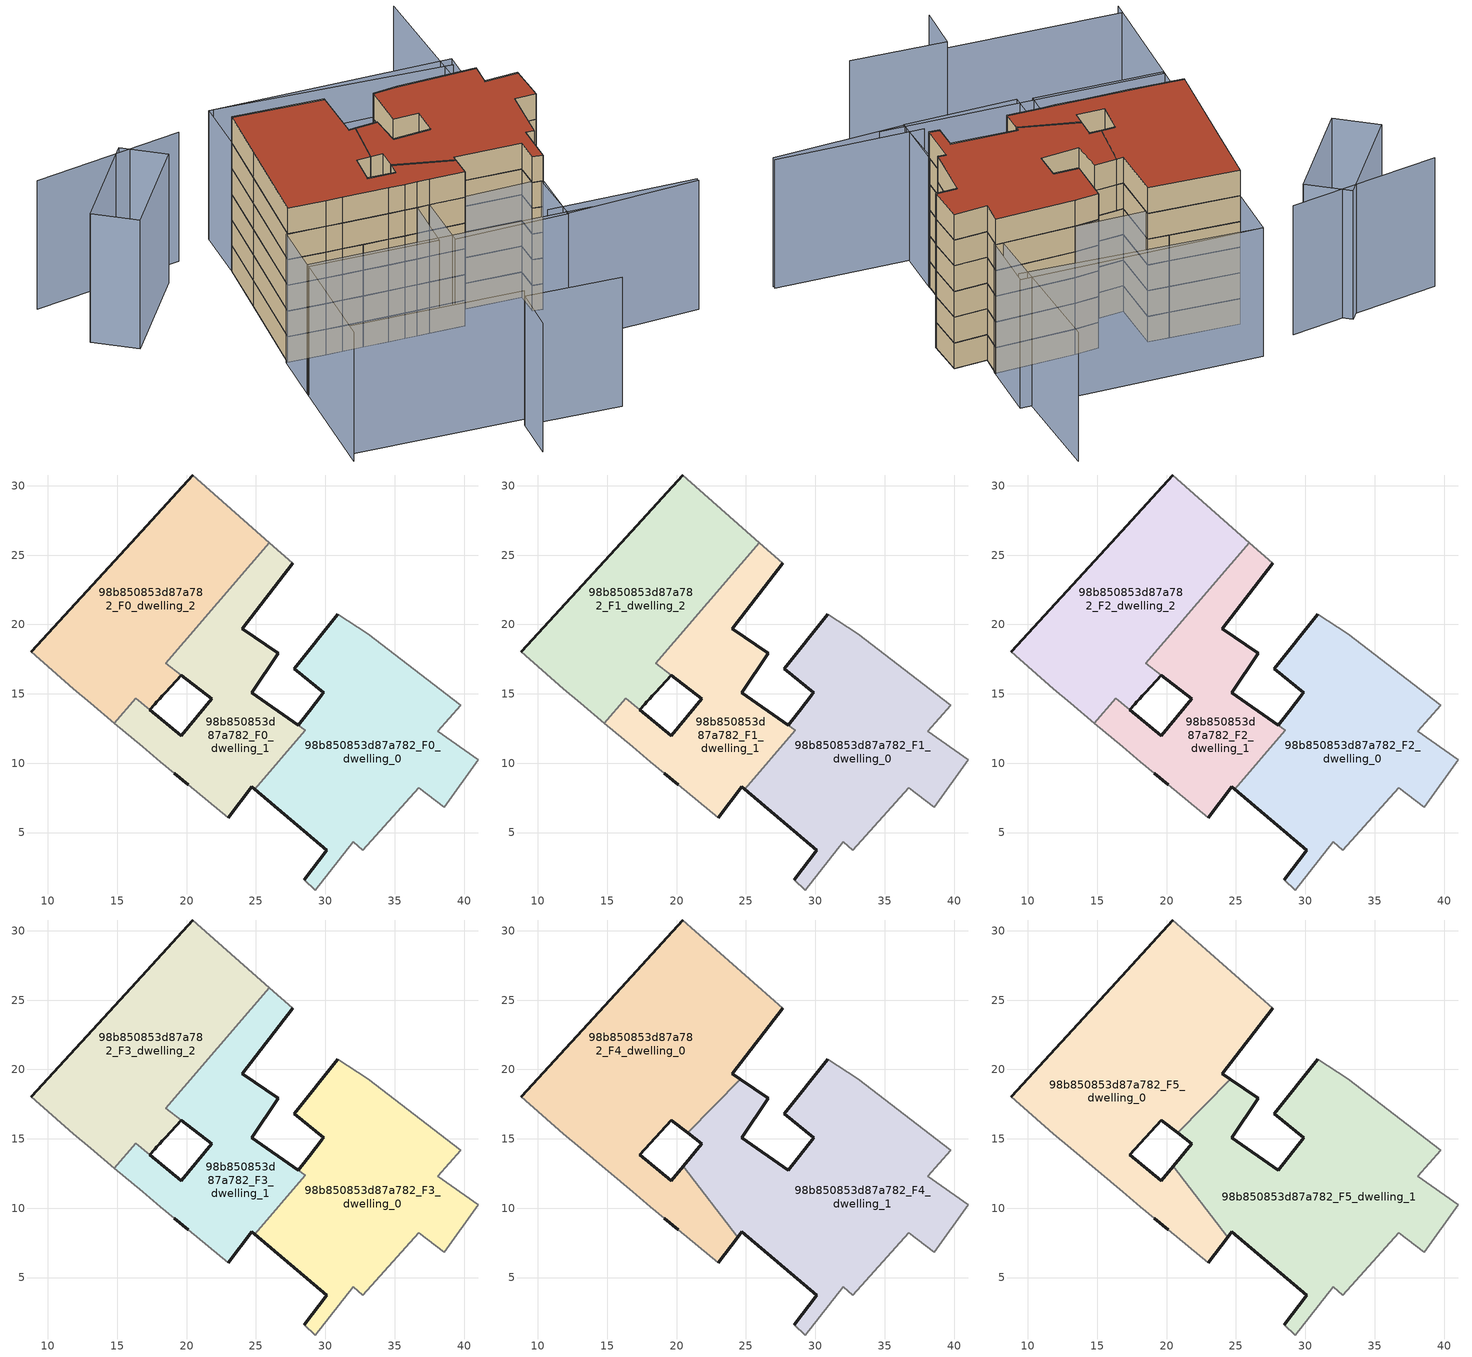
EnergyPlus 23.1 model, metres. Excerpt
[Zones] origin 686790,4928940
98b850853d87a782_F0_dwelling_0
 floor ground (EU_floor_Construction): 38.57,6.82 41.01,10.25 38.11,12.3 39.75,14.2 33.05,19.34 30.89,20.75 27.77,16.79 29.88,15.09 29.79,14.97 28.83,13.73 28.7,13.56 28.06,12.72 28.57,12.37 24.92,8.12 30.1,3.72 28.5,1.61 29.29,0.86 32.02,4.34 32.69,3.73 36.74,8.21 z0
 wall outside (EU_wall_Construction): 28.5,1.61 30.1,3.72 24.92,8.12 / 28.06,12.72 28.7,13.56 28.83,13.73 29.79,14.97 29.88,15.09 27.77,16.79 30.89,20.75 z0:3; 28.56,12.37,3 28.56,12.37,0 28.57,12.37,0
 wall adiabatic (EU_wall_Construction): 30.89,20.75 33.05,19.34 39.75,14.2 38.11,12.3 41.01,10.25 38.57,6.82 36.74,8.21 32.69,3.73 32.02,4.34 29.29,0.86 28.5,1.61 z0:3
 wall to 98b850853d87a782_F0_dwelling_1 (EU_wall_Construction): 24.92,8.12 28.56,12.37 / 28.57,12.37 28.06,12.72 z0:3
98b850853d87a782_F0_dwelling_1
 floor ground (EU_floor_Construction): 24.92,8.12 28.56,12.37 24.68,15.07 26.62,17.92 24.03,19.67 27.64,24.41 25.96,25.89 18.5,17.2 21.83,14.64 19.63,11.97 16.35,14.69 14.8,12.89 16.83,11.17 18.1,10.11 19.11,9.26 20.12,8.45 22.99,6.06 24.71,8.3 z0
 wall outside (EU_wall_Construction): 17.35,13.86 19.63,11.97 21.83,14.64 19.62,16.34 / 27.64,24.41 24.03,19.67 26.62,17.92 24.68,15.07 28.06,12.72 / 24.92,8.12 24.71,8.3 22.99,6.06 / 20.12,8.45 19.11,9.26 z0:3
 wall adiabatic (EU_wall_Construction): 25.96,25.89 27.64,24.41 / 22.99,6.06 20.12,8.45 / 19.11,9.26 18.1,10.11 16.83,11.17 14.8,12.89 z0:3
 wall to 98b850853d87a782_F0_dwelling_2 (EU_wall_Construction): 14.8,12.89 16.35,14.69 17.35,13.86 / 19.62,16.34 18.5,17.2 25.96,25.89 z0:3
98b850853d87a782_F0_dwelling_2
 floor ground (EU_floor_Construction): 19.62,16.33 18.5,17.19 25.96,25.89 20.43,30.77 16,25.87 8.82,18.02 11.84,15.37 13.11,14.31 14.8,12.89 16.35,14.69 17.35,13.86 17.7,14.24 17.86,14.42 18.06,14.64 18.27,14.86 18.47,15.08 18.49,15.1 18.5,15.11 z0
 wall outside (EU_wall_Construction): 8.82,18.02 16,25.87 20.43,30.77 / 19.62,16.33 18.5,15.11 18.49,15.1 18.47,15.08 18.27,14.86 18.06,14.64 17.86,14.42 17.7,14.24 17.35,13.86 z0:3; 18.5,17.2,3 18.5,17.2,0 18.5,17.19,0
 wall adiabatic (EU_wall_Construction): 14.8,12.89 13.11,14.31 11.84,15.37 8.82,18.02 / 20.43,30.77 25.96,25.89 z0:3
98b850853d87a782_F1_dwelling_0
 floor to 98b850853d87a782_F0_dwelling_0 (EU_floor_Construction): 38.57,6.82 41.01,10.25 38.11,12.3 39.75,14.2 33.05,19.34 30.89,20.75 27.77,16.79 29.88,15.09 29.79,14.97 28.83,13.73 28.7,13.56 28.06,12.72 28.57,12.37 24.92,8.12 30.1,3.72 28.5,1.61 29.29,0.86 32.02,4.34 32.69,3.73 36.74,8.21 z3
 wall outside (EU_wall_Construction): 28.5,1.61 30.1,3.72 24.92,8.12 / 28.06,12.72 28.7,13.56 28.83,13.73 29.79,14.97 29.88,15.09 27.77,16.79 30.89,20.75 z3:6; 28.56,12.37,6 28.56,12.37,3 28.57,12.37,3
 wall adiabatic (EU_wall_Construction): 30.89,20.75 33.05,19.34 39.75,14.2 38.11,12.3 41.01,10.25 38.57,6.82 36.74,8.21 32.69,3.73 32.02,4.34 29.29,0.86 28.5,1.61 z3:6
 wall to 98b850853d87a782_F1_dwelling_1 (EU_wall_Construction): 24.92,8.12 28.56,12.37 / 28.57,12.37 28.06,12.72 z3:6
98b850853d87a782_F1_dwelling_1
 floor to 98b850853d87a782_F0_dwelling_1 (EU_floor_Construction): 24.92,8.12 28.56,12.37 24.68,15.07 26.62,17.92 24.03,19.67 27.64,24.41 25.96,25.89 18.5,17.2 21.83,14.64 19.63,11.97 16.35,14.69 14.8,12.89 16.83,11.17 18.1,10.11 19.11,9.26 20.12,8.45 22.99,6.06 24.71,8.3 z3
 wall outside (EU_wall_Construction): 17.35,13.86 19.63,11.97 21.83,14.64 19.62,16.34 / 27.64,24.41 24.03,19.67 26.62,17.92 24.68,15.07 28.06,12.72 / 24.92,8.12 24.71,8.3 22.99,6.06 / 20.12,8.45 19.11,9.26 z3:6
 wall adiabatic (EU_wall_Construction): 25.96,25.89 27.64,24.41 / 22.99,6.06 20.12,8.45 / 19.11,9.26 18.1,10.11 16.83,11.17 14.8,12.89 z3:6
 wall to 98b850853d87a782_F1_dwelling_2 (EU_wall_Construction): 14.8,12.89 16.35,14.69 17.35,13.86 / 19.62,16.34 18.5,17.2 25.96,25.89 z3:6
98b850853d87a782_F1_dwelling_2
 floor to 98b850853d87a782_F0_dwelling_2 (EU_floor_Construction): 19.62,16.33 18.5,17.19 25.96,25.89 20.43,30.77 16,25.87 8.82,18.02 11.84,15.37 13.11,14.31 14.8,12.89 16.35,14.69 17.35,13.86 17.7,14.24 17.86,14.42 18.06,14.64 18.27,14.86 18.47,15.08 18.49,15.1 18.5,15.11 z3
 wall outside (EU_wall_Construction): 8.82,18.02 16,25.87 20.43,30.77 / 19.62,16.33 18.5,15.11 18.49,15.1 18.47,15.08 18.27,14.86 18.06,14.64 17.86,14.42 17.7,14.24 17.35,13.86 z3:6; 18.5,17.2,6 18.5,17.2,3 18.5,17.19,3
 wall adiabatic (EU_wall_Construction): 14.8,12.89 13.11,14.31 11.84,15.37 8.82,18.02 / 20.43,30.77 25.96,25.89 z3:6
98b850853d87a782_F2_dwelling_0
 floor to 98b850853d87a782_F1_dwelling_0 (EU_floor_Construction): 38.57,6.82 41.01,10.25 38.11,12.3 39.75,14.2 33.05,19.34 30.89,20.75 27.77,16.79 29.88,15.09 29.79,14.97 28.83,13.73 28.7,13.56 28.06,12.72 28.57,12.37 24.92,8.12 30.1,3.72 28.5,1.61 29.29,0.86 32.02,4.34 32.69,3.73 36.74,8.21 z6
 wall outside (EU_wall_Construction): 28.5,1.61 30.1,3.72 24.92,8.12 / 28.06,12.72 28.7,13.56 28.83,13.73 29.79,14.97 29.88,15.09 27.77,16.79 30.89,20.75 z6:9; 28.56,12.37,9 28.56,12.37,6 28.57,12.37,6
 wall adiabatic (EU_wall_Construction): 30.89,20.75 33.05,19.34 39.75,14.2 38.11,12.3 41.01,10.25 38.57,6.82 36.74,8.21 32.69,3.73 32.02,4.34 29.29,0.86 28.5,1.61 z6:9
 wall to 98b850853d87a782_F2_dwelling_1 (EU_wall_Construction): 24.92,8.12 28.56,12.37 / 28.57,12.37 28.06,12.72 z6:9
98b850853d87a782_F2_dwelling_1
 floor to 98b850853d87a782_F1_dwelling_1 (EU_floor_Construction): 24.92,8.12 28.56,12.37 24.68,15.07 26.62,17.92 24.03,19.67 27.64,24.41 25.96,25.89 18.5,17.2 21.83,14.64 19.63,11.97 16.35,14.69 14.8,12.89 16.83,11.17 18.1,10.11 19.11,9.26 20.12,8.45 22.99,6.06 24.71,8.3 z6
 wall outside (EU_wall_Construction): 17.35,13.86 19.63,11.97 21.83,14.64 19.62,16.34 / 27.64,24.41 24.03,19.67 26.62,17.92 24.68,15.07 28.06,12.72 / 24.92,8.12 24.71,8.3 22.99,6.06 / 20.12,8.45 19.11,9.26 z6:9
 wall adiabatic (EU_wall_Construction): 25.96,25.89 27.64,24.41 / 22.99,6.06 20.12,8.45 / 19.11,9.26 18.1,10.11 16.83,11.17 14.8,12.89 z6:9
 wall to 98b850853d87a782_F2_dwelling_2 (EU_wall_Construction): 14.8,12.89 16.35,14.69 17.35,13.86 / 19.62,16.34 18.5,17.2 25.96,25.89 z6:9
98b850853d87a782_F2_dwelling_2
 floor to 98b850853d87a782_F1_dwelling_2 (EU_floor_Construction): 19.62,16.33 18.5,17.19 25.96,25.89 20.43,30.77 16,25.87 8.82,18.02 11.84,15.37 13.11,14.31 14.8,12.89 16.35,14.69 17.35,13.86 17.7,14.24 17.86,14.42 18.06,14.64 18.27,14.86 18.47,15.08 18.49,15.1 18.5,15.11 z6
 wall outside (EU_wall_Construction): 8.82,18.02 16,25.87 20.43,30.77 / 19.62,16.33 18.5,15.11 18.49,15.1 18.47,15.08 18.27,14.86 18.06,14.64 17.86,14.42 17.7,14.24 17.35,13.86 z6:9; 18.5,17.2,9 18.5,17.2,6 18.5,17.19,6
 wall adiabatic (EU_wall_Construction): 14.8,12.89 13.11,14.31 11.84,15.37 8.82,18.02 / 20.43,30.77 25.96,25.89 z6:9
98b850853d87a782_F3_dwelling_0
 floor to 98b850853d87a782_F2_dwelling_0 (EU_floor_Construction): 38.57,6.82 41.01,10.25 38.11,12.3 39.75,14.2 33.05,19.34 30.89,20.75 27.77,16.79 29.88,15.09 29.79,14.97 28.83,13.73 28.7,13.56 28.06,12.72 28.57,12.37 24.92,8.12 30.1,3.72 28.5,1.61 29.29,0.86 32.02,4.34 32.69,3.73 36.74,8.21 z9
 wall outside (EU_wall_Construction): 28.5,1.61 30.1,3.72 24.92,8.12 / 28.06,12.72 28.7,13.56 28.83,13.73 29.79,14.97 29.88,15.09 27.77,16.79 30.89,20.75 z9:12; 28.56,12.37,12 28.56,12.37,9 28.57,12.37,9
 wall adiabatic (EU_wall_Construction): 30.89,20.75 33.05,19.34 39.75,14.2 38.11,12.3 41.01,10.25 38.57,6.82 36.74,8.21 32.69,3.73 32.02,4.34 29.29,0.86 28.5,1.61 z9:12
 wall to 98b850853d87a782_F3_dwelling_1 (EU_wall_Construction): 24.92,8.12 28.56,12.37 / 28.57,12.37 28.06,12.72 z9:12
98b850853d87a782_F3_dwelling_1
 floor to 98b850853d87a782_F2_dwelling_1 (EU_floor_Construction): 24.92,8.12 28.56,12.37 24.68,15.07 26.62,17.92 24.03,19.67 27.64,24.41 25.96,25.89 18.5,17.2 21.83,14.64 19.63,11.97 16.35,14.69 14.8,12.89 16.83,11.17 18.1,10.11 19.11,9.26 20.12,8.45 22.99,6.06 24.71,8.3 z9
 wall outside (EU_wall_Construction): 17.35,13.86 19.63,11.97 21.83,14.64 19.62,16.34 / 27.64,24.41 24.03,19.67 26.62,17.92 24.68,15.07 28.06,12.72 / 24.92,8.12 24.71,8.3 22.99,6.06 / 20.12,8.45 19.11,9.26 z9:12
 wall adiabatic (EU_wall_Construction): 25.96,25.89 27.64,24.41 / 22.99,6.06 20.12,8.45 / 19.11,9.26 18.1,10.11 16.83,11.17 14.8,12.89 z9:12
 wall to 98b850853d87a782_F3_dwelling_2 (EU_wall_Construction): 14.8,12.89 16.35,14.69 17.35,13.86 / 19.62,16.34 18.5,17.2 25.96,25.89 z9:12
98b850853d87a782_F3_dwelling_2
 floor to 98b850853d87a782_F2_dwelling_2 (EU_floor_Construction): 19.62,16.33 18.5,17.19 25.96,25.89 20.43,30.77 16,25.87 8.82,18.02 11.84,15.37 13.11,14.31 14.8,12.89 16.35,14.69 17.35,13.86 17.7,14.24 17.86,14.42 18.06,14.64 18.27,14.86 18.47,15.08 18.49,15.1 18.5,15.11 z9
 wall outside (EU_wall_Construction): 8.82,18.02 16,25.87 20.43,30.77 / 19.62,16.33 18.5,15.11 18.49,15.1 18.47,15.08 18.27,14.86 18.06,14.64 17.86,14.42 17.7,14.24 17.35,13.86 z9:12; 18.5,17.2,12 18.5,17.2,9 18.5,17.19,9
 wall adiabatic (EU_wall_Construction): 14.8,12.89 13.11,14.31 11.84,15.37 8.82,18.02 / 20.43,30.77 25.96,25.89 z9:12
98b850853d87a782_F4_dwelling_0
 floor to 98b850853d87a782_F3_dwelling_2 (EU_floor_Construction): 19.62,16.33 18.5,17.19 25.96,25.89 20.43,30.77 16,25.87 8.82,18.02 11.84,15.37 13.11,14.31 14.8,12.89 16.35,14.69 17.35,13.86 17.7,14.24 17.74,14.29 18.18,14.77 18.27,14.86 18.47,15.08 18.48,15.09 z12
 floor to 98b850853d87a782_F3_dwelling_1 (EU_floor_Construction): 22.99,6.06 24.41,7.91 20.49,13.02 19.63,11.97 16.35,14.69 14.8,12.89 16.83,11.17 18.1,10.11 19.11,9.26 20.12,8.45 z12; 24.6,19.29 24.03,19.67 27.64,24.41 25.96,25.89 18.5,17.2 20.82,15.42 z12
 wall outside (EU_wall_Construction): 27.64,24.41 24.03,19.67 24.6,19.29 / 20.81,15.42 19.62,16.33 17.35,13.86 19.63,11.97 20.49,13.02 / 24.41,7.91 22.99,6.06 / 20.12,8.45 19.11,9.26 / 8.82,18.02 16,25.87 20.43,30.77 z12:15
 wall to 98b850853d87a782_F4_dwelling_1 (EU_wall_Construction): 24.6,19.29 20.81,15.42 / 20.49,13.02 24.41,7.91 z12:15
 wall adiabatic (EU_wall_Construction): 22.99,6.06 20.12,8.45 / 19.11,9.26 18.1,10.11 16.83,11.17 13.11,14.31 11.84,15.37 8.82,18.02 / 20.43,30.77 27.64,24.41 z12:15
98b850853d87a782_F4_dwelling_1
 floor outside (EU_floor_Construction): 28.56,12.37 28.57,12.37 24.68,15.07 z12
 floor to 98b850853d87a782_F3_dwelling_0 (EU_floor_Construction): 38.57,6.82 41.01,10.25 38.11,12.3 39.75,14.2 33.05,19.34 30.89,20.75 27.77,16.79 29.88,15.09 28.79,13.68 28.7,13.56 28.06,12.72 28.57,12.37 24.92,8.13 30.1,3.72 28.5,1.61 29.29,0.86 32.02,4.34 32.69,3.73 36.74,8.21 z12
 floor to 98b850853d87a782_F3_dwelling_1 (EU_floor_Construction): 24.92,8.13 28.56,12.37 24.68,15.07 26.62,17.92 24.6,19.29 20.82,15.42 21.83,14.64 20.49,13.02 24.41,7.91 24.71,8.3 z12
 wall outside (EU_wall_Construction): 20.49,13.02 21.83,14.64 20.81,15.42 / 24.6,19.29 26.62,17.92 24.68,15.07 28.06,12.72 29.88,15.09 27.77,16.79 30.89,20.75 / 28.5,1.61 30.1,3.72 24.71,8.3 24.41,7.91 z12:15
 wall adiabatic (EU_wall_Construction): 30.89,20.75 33.05,19.34 39.75,14.2 38.11,12.3 41.01,10.25 38.57,6.82 36.74,8.21 32.69,3.73 32.02,4.34 29.29,0.86 28.5,1.61 z12:15
98b850853d87a782_F5_dwelling_0
 floor to 98b850853d87a782_F4_dwelling_0 (EU_floor_Construction): 24.41,7.91 20.49,13.02 19.63,11.97 17.35,13.86 19.62,16.33 20.81,15.42 24.6,19.29 24.03,19.67 27.64,24.41 20.43,30.77 16,25.87 8.82,18.02 11.84,15.37 13.11,14.31 16.83,11.17 18.1,10.11 19.11,9.26 20.12,8.45 22.99,6.06 z15
 wall outside (EU_wall_Construction): 27.64,24.41 24.03,19.67 24.6,19.29 / 20.81,15.42 19.62,16.33 17.35,13.86 19.63,11.97 20.49,13.02 / 24.41,7.91 22.99,6.06 / 20.12,8.45 19.11,9.26 / 8.82,18.02 16,25.87 20.43,30.77 z15:18
 wall to 98b850853d87a782_F5_dwelling_1 (EU_wall_Construction): 24.6,19.29 20.81,15.42 / 20.49,13.02 24.41,7.91 z15:18
 wall adiabatic (EU_wall_Construction): 22.99,6.06 20.12,8.45 / 19.11,9.26 18.1,10.11 16.83,11.17 13.11,14.31 11.84,15.37 8.82,18.02 / 20.43,30.77 27.64,24.41 z15:18
 roof outside (EU_roof_Construction): 27.64,24.41 24.03,19.67 24.6,19.29 20.81,15.42 19.62,16.33 17.35,13.86 19.63,11.97 20.49,13.02 24.41,7.91 22.99,6.06 20.12,8.45 19.11,9.26 18.1,10.11 16.83,11.17 13.11,14.31 11.84,15.37 8.82,18.02 16,25.87 20.43,30.77 z18
98b850853d87a782_F5_dwelling_1
 floor to 98b850853d87a782_F4_dwelling_1 (EU_floor_Construction): 38.57,6.82 41.01,10.25 38.11,12.3 39.75,14.2 33.05,19.34 30.89,20.75 27.77,16.79 29.88,15.09 28.06,12.72 24.68,15.07 26.62,17.92 24.6,19.29 20.81,15.42 21.83,14.64 20.49,13.02 24.41,7.91 24.71,8.3 30.1,3.72 28.5,1.61 29.29,0.86 32.02,4.34 32.69,3.73 36.74,8.21 z15
 wall outside (EU_wall_Construction): 20.49,13.02 21.83,14.64 20.81,15.42 / 24.6,19.29 26.62,17.92 24.68,15.07 28.06,12.72 29.88,15.09 27.77,16.79 30.89,20.75 / 28.5,1.61 30.1,3.72 24.71,8.3 24.41,7.91 z15:18
 wall adiabatic (EU_wall_Construction): 30.89,20.75 33.05,19.34 39.75,14.2 38.11,12.3 41.01,10.25 38.57,6.82 36.74,8.21 32.69,3.73 32.02,4.34 29.29,0.86 28.5,1.61 z15:18
 roof outside (EU_roof_Construction): 39.75,14.2 38.11,12.3 41.01,10.25 38.57,6.82 36.74,8.21 32.69,3.73 32.02,4.34 29.29,0.86 28.5,1.61 30.1,3.72 24.71,8.3 24.41,7.91 20.49,13.02 21.83,14.64 20.81,15.42 24.6,19.29 26.62,17.92 24.68,15.07 28.06,12.72 29.88,15.09 27.77,16.79 30.89,20.75 33.05,19.34 z18
shading: 25,-2.05 36.97,-12.12 / 36.77,-12.36 25.44,-4.08 / 25.44,-4.08 49.49,28.84 / 7.03,-11.51 10.38,-7.66 / 10.38,-7.66 17.98,-14.3 / -2.49,4.68 11.23,-7.1 / -3.38,3.8 4.94,13.62 / 4.94,13.62 27.61,-5.59 / 19.51,36.14 5.23,44 / 43.15,18.64 24.68,35.17 / 25.37,-4.14 16,3.26 / 16,3.26 20.11,8.46 / 20.11,8.46 29.48,1.06 / 29.48,1.06 25.37,-4.14 / 24.3,35.48 43.99,19.3 / 43.99,19.3 39.6,13.96 / 39.6,13.96 19.91,30.14 / 19.91,30.14 24.3,35.48 / 8.72,18.11 19.11,9.26 / 19.11,9.26 15.1,4.56 / 15.1,4.56 4.72,13.4 / 4.72,13.4 8.72,18.11 / 2.62,36.63 14.23,39.95 / 14.23,39.95 15.61,35.11 / 15.61,35.11 4,31.78 / 4,31.78 2.62,36.63 z0:15
[Building]
EU S2 Campaign: North Axis=0; Terrain=City; Solar Distribution=FullExterior
[Site:Location]
Bologna: Latitude=44.5; Longitude=11.25; Time Zone=1; Elevation=37
[SizingPeriod:WeatherFileDays]
AnnualSizingPeriod: Begin Month=1; Begin Day of Month=1; End Month=12; End Day of Month=31; Day of Week for Start Day=Monday; Use Weather File Daylight Saving Period=No; Use Weather File Rain and Snow Indicators=No
[MATERIAL]
EU_InternalMass_Material: Roughness=MediumRough; Thickness=0.1; Conductivity=1; Density=1800; Specific Heat=900; Thermal Absorptance=0.9; Solar Absorptance=0.7; Visible Absorptance=0.7
[MATERIAL:NOMASS] Roughness=MediumRough; Thermal Absorptance=0.9; Solar Absorptance=0.7; Visible Absorptance=0.7
Name | Thermal Resistance
EU_wall_NoMass | 0.905828
EU_roof_NoMass | 0.37593
EU_floor_NoMass | 0.67114
[CONSTRUCTION]
EU_wall_Construction: EU_wall_NoMass
EU_roof_Construction: EU_roof_NoMass
EU_floor_Construction: EU_floor_NoMass
EU_InternalMass_Construction: EU_InternalMass_Material
[ZONE] Type=1; Multiplier=1; Ceiling Height=autocalculate; Floor Area=autocalculate; Part of Total Floor Area=Yes
Name | Volume
98b850853d87a782_F0_dwelling_0; 98b850853d87a782_F1_dwelling_0; 98b850853d87a782_F2_dwelling_0; 98b850853d87a782_F3_dwelling_0 | 455.769
98b850853d87a782_F4_dwelling_0; 98b850853d87a782_F5_dwelling_0 | 588.396
98b850853d87a782_F0_dwelling_1; 98b850853d87a782_F1_dwelling_1; 98b850853d87a782_F2_dwelling_1; 98b850853d87a782_F3_dwelling_1 | 317.407
98b850853d87a782_F4_dwelling_1; 98b850853d87a782_F5_dwelling_1 | 591.73
98b850853d87a782_F0_dwelling_2; 98b850853d87a782_F1_dwelling_2; 98b850853d87a782_F2_dwelling_2; 98b850853d87a782_F3_dwelling_2 | 406.898
[INTERNALMASS] Construction=EU_InternalMass_Construction
Name | Zone or ZoneList | Surface Area
98b850853d87a782_F0_dwelling_0_EU_InternalMass | 98b850853d87a782_F0_dwelling_0 | 151.924
98b850853d87a782_F0_dwelling_1_EU_InternalMass | 98b850853d87a782_F0_dwelling_1 | 105.827
98b850853d87a782_F0_dwelling_2_EU_InternalMass | 98b850853d87a782_F0_dwelling_2 | 135.633
98b850853d87a782_F1_dwelling_0_EU_InternalMass | 98b850853d87a782_F1_dwelling_0 | 151.924
98b850853d87a782_F1_dwelling_1_EU_InternalMass | 98b850853d87a782_F1_dwelling_1 | 105.827
98b850853d87a782_F1_dwelling_2_EU_InternalMass | 98b850853d87a782_F1_dwelling_2 | 135.633
98b850853d87a782_F2_dwelling_0_EU_InternalMass | 98b850853d87a782_F2_dwelling_0 | 151.924
98b850853d87a782_F2_dwelling_1_EU_InternalMass | 98b850853d87a782_F2_dwelling_1 | 105.827
98b850853d87a782_F2_dwelling_2_EU_InternalMass | 98b850853d87a782_F2_dwelling_2 | 135.633
98b850853d87a782_F3_dwelling_0_EU_InternalMass | 98b850853d87a782_F3_dwelling_0 | 151.924
98b850853d87a782_F3_dwelling_1_EU_InternalMass | 98b850853d87a782_F3_dwelling_1 | 105.827
98b850853d87a782_F3_dwelling_2_EU_InternalMass | 98b850853d87a782_F3_dwelling_2 | 135.633
98b850853d87a782_F4_dwelling_0_EU_InternalMass | 98b850853d87a782_F4_dwelling_0 | 196.132
98b850853d87a782_F4_dwelling_1_EU_InternalMass | 98b850853d87a782_F4_dwelling_1 | 197.243
98b850853d87a782_F5_dwelling_0_EU_InternalMass | 98b850853d87a782_F5_dwelling_0 | 196.132
98b850853d87a782_F5_dwelling_1_EU_InternalMass | 98b850853d87a782_F5_dwelling_1 | 197.243
[OTHEREQUIPMENT] Fuel Type=Electricity; Design Level Calculation Method=Watts/Area; Power per Zone Floor Area=1; Fraction Latent=0; Fraction Radiant=0; Fraction Lost=0; Carbon Dioxide Generation Rate=0; EndUse Subcategory=EU_Step8_InternalGains
Name | Zone or ZoneList or Space or SpaceList | Schedule
EU_Step8_InternalGain_98b850853d87a782_F0_dwelling_0_f000 | 98b850853d87a782_F0_dwelling_0 | EU_Step8_GainSchedule_98b850853d87a782_F0_dwelling_0_f000
EU_Step8_InternalGain_98b850853d87a782_F0_dwelling_1_f000 | 98b850853d87a782_F0_dwelling_1 | EU_Step8_GainSchedule_98b850853d87a782_F0_dwelling_1_f000
EU_Step8_InternalGain_98b850853d87a782_F0_dwelling_2_f000 | 98b850853d87a782_F0_dwelling_2 | EU_Step8_GainSchedule_98b850853d87a782_F0_dwelling_2_f000
EU_Step8_InternalGain_98b850853d87a782_F1_dwelling_0_f000 | 98b850853d87a782_F1_dwelling_0 | EU_Step8_GainSchedule_98b850853d87a782_F1_dwelling_0_f000
EU_Step8_InternalGain_98b850853d87a782_F1_dwelling_1_f000 | 98b850853d87a782_F1_dwelling_1 | EU_Step8_GainSchedule_98b850853d87a782_F1_dwelling_1_f000
EU_Step8_InternalGain_98b850853d87a782_F1_dwelling_2_f000 | 98b850853d87a782_F1_dwelling_2 | EU_Step8_GainSchedule_98b850853d87a782_F1_dwelling_2_f000
EU_Step8_InternalGain_98b850853d87a782_F2_dwelling_0_f000 | 98b850853d87a782_F2_dwelling_0 | EU_Step8_GainSchedule_98b850853d87a782_F2_dwelling_0_f000
EU_Step8_InternalGain_98b850853d87a782_F2_dwelling_1_f000 | 98b850853d87a782_F2_dwelling_1 | EU_Step8_GainSchedule_98b850853d87a782_F2_dwelling_1_f000
EU_Step8_InternalGain_98b850853d87a782_F2_dwelling_2_f000 | 98b850853d87a782_F2_dwelling_2 | EU_Step8_GainSchedule_98b850853d87a782_F2_dwelling_2_f000
EU_Step8_InternalGain_98b850853d87a782_F3_dwelling_0_f000 | 98b850853d87a782_F3_dwelling_0 | EU_Step8_GainSchedule_98b850853d87a782_F3_dwelling_0_f000
EU_Step8_InternalGain_98b850853d87a782_F3_dwelling_1_f000 | 98b850853d87a782_F3_dwelling_1 | EU_Step8_GainSchedule_98b850853d87a782_F3_dwelling_1_f000
EU_Step8_InternalGain_98b850853d87a782_F3_dwelling_2_f000 | 98b850853d87a782_F3_dwelling_2 | EU_Step8_GainSchedule_98b850853d87a782_F3_dwelling_2_f000
EU_Step8_InternalGain_98b850853d87a782_F4_dwelling_0_f000 | 98b850853d87a782_F4_dwelling_0 | EU_Step8_GainSchedule_98b850853d87a782_F4_dwelling_0_f000
EU_Step8_InternalGain_98b850853d87a782_F4_dwelling_1_f000 | 98b850853d87a782_F4_dwelling_1 | EU_Step8_GainSchedule_98b850853d87a782_F4_dwelling_1_f000
EU_Step8_InternalGain_98b850853d87a782_F5_dwelling_0_f000 | 98b850853d87a782_F5_dwelling_0 | EU_Step8_GainSchedule_98b850853d87a782_F5_dwelling_0_f000
EU_Step8_InternalGain_98b850853d87a782_F5_dwelling_1_f000 | 98b850853d87a782_F5_dwelling_1 | EU_Step8_GainSchedule_98b850853d87a782_F5_dwelling_1_f000
[ZONEVENTILATION:DESIGNFLOWRATE] Schedule=EU_AlwaysOn; Design Flow Rate Calculation Method=AirChanges/Hour; Air Changes per Hour=0.73129; Ventilation Type=Natural; Fan Pressure Rise=0; Fan Total Efficiency=1; Constant Term Coefficient=1; Temperature Term Coefficient=0; Velocity Term Coefficient=0; Velocity Squared Term Coefficient=0; Minimum Indoor Temperature=-100; Maximum Indoor Temperature=100; Delta Temperature=-100; Minimum Outdoor Temperature=-100; Maximum Outdoor Temperature=100; Maximum Wind Speed=40
Name | Zone or ZoneList or Space or SpaceList
EU_ConstantAir_98b850853d87a782_F0_dwelling_0 | 98b850853d87a782_F0_dwelling_0
EU_ConstantAir_98b850853d87a782_F0_dwelling_1 | 98b850853d87a782_F0_dwelling_1
EU_ConstantAir_98b850853d87a782_F0_dwelling_2 | 98b850853d87a782_F0_dwelling_2
EU_ConstantAir_98b850853d87a782_F1_dwelling_0 | 98b850853d87a782_F1_dwelling_0
EU_ConstantAir_98b850853d87a782_F1_dwelling_1 | 98b850853d87a782_F1_dwelling_1
EU_ConstantAir_98b850853d87a782_F1_dwelling_2 | 98b850853d87a782_F1_dwelling_2
EU_ConstantAir_98b850853d87a782_F2_dwelling_0 | 98b850853d87a782_F2_dwelling_0
EU_ConstantAir_98b850853d87a782_F2_dwelling_1 | 98b850853d87a782_F2_dwelling_1
EU_ConstantAir_98b850853d87a782_F2_dwelling_2 | 98b850853d87a782_F2_dwelling_2
EU_ConstantAir_98b850853d87a782_F3_dwelling_0 | 98b850853d87a782_F3_dwelling_0
EU_ConstantAir_98b850853d87a782_F3_dwelling_1 | 98b850853d87a782_F3_dwelling_1
EU_ConstantAir_98b850853d87a782_F3_dwelling_2 | 98b850853d87a782_F3_dwelling_2
EU_ConstantAir_98b850853d87a782_F4_dwelling_0 | 98b850853d87a782_F4_dwelling_0
EU_ConstantAir_98b850853d87a782_F4_dwelling_1 | 98b850853d87a782_F4_dwelling_1
EU_ConstantAir_98b850853d87a782_F5_dwelling_0 | 98b850853d87a782_F5_dwelling_0
EU_ConstantAir_98b850853d87a782_F5_dwelling_1 | 98b850853d87a782_F5_dwelling_1
[HVACTEMPLATE:THERMOSTAT] Constant Heating Setpoint=20; Constant Cooling Setpoint=50
EU_HeatOnly_98b850853d87a782_F0_dwelling_0; EU_HeatOnly_98b850853d87a782_F0_dwelling_1; EU_HeatOnly_98b850853d87a782_F0_dwelling_2; EU_HeatOnly_98b850853d87a782_F1_dwelling_0; EU_HeatOnly_98b850853d87a782_F1_dwelling_1; EU_HeatOnly_98b850853d87a782_F1_dwelling_2; EU_HeatOnly_98b850853d87a782_F2_dwelling_0; EU_HeatOnly_98b850853d87a782_F2_dwelling_1; EU_HeatOnly_98b850853d87a782_F2_dwelling_2; EU_HeatOnly_98b850853d87a782_F3_dwelling_0; EU_HeatOnly_98b850853d87a782_F3_dwelling_1; EU_HeatOnly_98b850853d87a782_F3_dwelling_2; EU_HeatOnly_98b850853d87a782_F4_dwelling_0; EU_HeatOnly_98b850853d87a782_F4_dwelling_1; EU_HeatOnly_98b850853d87a782_F5_dwelling_0; EU_HeatOnly_98b850853d87a782_F5_dwelling_1
[HVACTEMPLATE:ZONE:IDEALLOADSAIRSYSTEM] System Availability Schedule=EU_AlwaysOn; Maximum Heating Supply Air Temperature=50; Minimum Cooling Supply Air Temperature=13; Maximum Heating Supply Air Humidity Ratio=0.0156; Minimum Cooling Supply Air Humidity Ratio=0.0077; Heating Limit=NoLimit; Cooling Limit=NoLimit; Heating Availability Schedule=EU_AlwaysOn; Cooling Availability Schedule=EU_CoolingOff; Dehumidification Control Type=ConstantSensibleHeatRatio; Cooling Sensible Heat Ratio=0.7; Dehumidification Setpoint=60; Humidification Control Type=None; Humidification Setpoint=30; Outdoor Air Method=None; Outdoor Air Flow Rate per Person=0.00944; Outdoor Air Flow Rate per Zone Floor Area=0; Outdoor Air Flow Rate per Zone=0; Demand Controlled Ventilation Type=None; Outdoor Air Economizer Type=NoEconomizer; Heat Recovery Type=None; Sensible Heat Recovery Effectiveness=0.7; Latent Heat Recovery Effectiveness=0.65
Name | Template Thermostat
98b850853d87a782_F0_dwelling_0 | EU_HeatOnly_98b850853d87a782_F0_dwelling_0
98b850853d87a782_F0_dwelling_1 | EU_HeatOnly_98b850853d87a782_F0_dwelling_1
98b850853d87a782_F0_dwelling_2 | EU_HeatOnly_98b850853d87a782_F0_dwelling_2
98b850853d87a782_F1_dwelling_0 | EU_HeatOnly_98b850853d87a782_F1_dwelling_0
98b850853d87a782_F1_dwelling_1 | EU_HeatOnly_98b850853d87a782_F1_dwelling_1
98b850853d87a782_F1_dwelling_2 | EU_HeatOnly_98b850853d87a782_F1_dwelling_2
98b850853d87a782_F2_dwelling_0 | EU_HeatOnly_98b850853d87a782_F2_dwelling_0
98b850853d87a782_F2_dwelling_1 | EU_HeatOnly_98b850853d87a782_F2_dwelling_1
98b850853d87a782_F2_dwelling_2 | EU_HeatOnly_98b850853d87a782_F2_dwelling_2
98b850853d87a782_F3_dwelling_0 | EU_HeatOnly_98b850853d87a782_F3_dwelling_0
98b850853d87a782_F3_dwelling_1 | EU_HeatOnly_98b850853d87a782_F3_dwelling_1
98b850853d87a782_F3_dwelling_2 | EU_HeatOnly_98b850853d87a782_F3_dwelling_2
98b850853d87a782_F4_dwelling_0 | EU_HeatOnly_98b850853d87a782_F4_dwelling_0
98b850853d87a782_F4_dwelling_1 | EU_HeatOnly_98b850853d87a782_F4_dwelling_1
98b850853d87a782_F5_dwelling_0 | EU_HeatOnly_98b850853d87a782_F5_dwelling_0
98b850853d87a782_F5_dwelling_1 | EU_HeatOnly_98b850853d87a782_F5_dwelling_1
[SIZING:ZONE] Zone Cooling Design Supply Air Temperature Input Method=SupplyAirTemperature; Zone Cooling Design Supply Air Temperature=13; Zone Heating Design Supply Air Temperature Input Method=SupplyAirTemperature; Zone Heating Design Supply Air Temperature=50; Zone Cooling Design Supply Air Humidity Ratio=0.008; Zone Heating Design Supply Air Humidity Ratio=0.008; Cooling Design Air Flow Method=DesignDay; Cooling Design Air Flow Rate=0; Cooling Minimum Air Flow per Zone Floor Area=0.000762; Cooling Minimum Air Flow=0; Cooling Minimum Air Flow Fraction=0.2; Heating Design Air Flow Method=DesignDay; Heating Design Air Flow Rate=0; Heating Maximum Air Flow per Zone Floor Area=0.002032; Heating Maximum Air Flow=0.141576; Heating Maximum Air Flow Fraction=0.3; Account for Dedicated Outdoor Air System=No; Dedicated Outdoor Air System Control Strategy=NeutralSupplyAir; Dedicated Outdoor Air Low Setpoint Temperature for Design=autosize; Dedicated Outdoor Air High Setpoint Temperature for Design=autosize; Zone Load Sizing Method=Sensible Load Only No Latent Load; Zone Latent Cooling Design Supply Air Humidity Ratio Input Method=HumidityRatioDifference; Zone Cooling Design Supply Air Humidity Ratio Difference=0.005; Zone Latent Heating Design Supply Air Humidity Ratio Input Method=HumidityRatioDifference; Zone Humidification Design Supply Air Humidity Ratio Difference=0.005
98b850853d87a782_F0_dwelling_0; 98b850853d87a782_F0_dwelling_1; 98b850853d87a782_F0_dwelling_2; 98b850853d87a782_F1_dwelling_0; 98b850853d87a782_F1_dwelling_1; 98b850853d87a782_F1_dwelling_2; 98b850853d87a782_F2_dwelling_0; 98b850853d87a782_F2_dwelling_1; 98b850853d87a782_F2_dwelling_2; 98b850853d87a782_F3_dwelling_0; 98b850853d87a782_F3_dwelling_1; 98b850853d87a782_F3_dwelling_2; 98b850853d87a782_F4_dwelling_0; 98b850853d87a782_F4_dwelling_1; 98b850853d87a782_F5_dwelling_0; 98b850853d87a782_F5_dwelling_1
[SCHEDULE:CONSTANT]
Name | Hourly Value
EU_AlwaysOn | 1
EU_CoolingOff | 0
[SCHEDULE:FILE] Column Number=1; Rows to Skip at Top=0; Number of Hours of Data=8760; Column Separator=Comma; Interpolate to Timestep=No; Minutes per Item=60; Adjust Schedule for Daylight Savings=Yes
Name | File
EU_Step8_GainSchedule_98b850853d87a782_F0_dwelling_0_f000 | ../../schedules/98b850853d87a782/98b850853d87a782_F0_dwelling_0_f000_gain.csv
EU_Step8_GainSchedule_98b850853d87a782_F0_dwelling_1_f000 | ../../schedules/98b850853d87a782/98b850853d87a782_F0_dwelling_1_f000_gain.csv
EU_Step8_GainSchedule_98b850853d87a782_F0_dwelling_2_f000 | ../../schedules/98b850853d87a782/98b850853d87a782_F0_dwelling_2_f000_gain.csv
EU_Step8_GainSchedule_98b850853d87a782_F1_dwelling_0_f000 | ../../schedules/98b850853d87a782/98b850853d87a782_F1_dwelling_0_f000_gain.csv
EU_Step8_GainSchedule_98b850853d87a782_F1_dwelling_1_f000 | ../../schedules/98b850853d87a782/98b850853d87a782_F1_dwelling_1_f000_gain.csv
EU_Step8_GainSchedule_98b850853d87a782_F1_dwelling_2_f000 | ../../schedules/98b850853d87a782/98b850853d87a782_F1_dwelling_2_f000_gain.csv
EU_Step8_GainSchedule_98b850853d87a782_F2_dwelling_0_f000 | ../../schedules/98b850853d87a782/98b850853d87a782_F2_dwelling_0_f000_gain.csv
EU_Step8_GainSchedule_98b850853d87a782_F2_dwelling_1_f000 | ../../schedules/98b850853d87a782/98b850853d87a782_F2_dwelling_1_f000_gain.csv
EU_Step8_GainSchedule_98b850853d87a782_F2_dwelling_2_f000 | ../../schedules/98b850853d87a782/98b850853d87a782_F2_dwelling_2_f000_gain.csv
EU_Step8_GainSchedule_98b850853d87a782_F3_dwelling_0_f000 | ../../schedules/98b850853d87a782/98b850853d87a782_F3_dwelling_0_f000_gain.csv
EU_Step8_GainSchedule_98b850853d87a782_F3_dwelling_1_f000 | ../../schedules/98b850853d87a782/98b850853d87a782_F3_dwelling_1_f000_gain.csv
EU_Step8_GainSchedule_98b850853d87a782_F3_dwelling_2_f000 | ../../schedules/98b850853d87a782/98b850853d87a782_F3_dwelling_2_f000_gain.csv
EU_Step8_GainSchedule_98b850853d87a782_F4_dwelling_0_f000 | ../../schedules/98b850853d87a782/98b850853d87a782_F4_dwelling_0_f000_gain.csv
EU_Step8_GainSchedule_98b850853d87a782_F4_dwelling_1_f000 | ../../schedules/98b850853d87a782/98b850853d87a782_F4_dwelling_1_f000_gain.csv
EU_Step8_GainSchedule_98b850853d87a782_F5_dwelling_0_f000 | ../../schedules/98b850853d87a782/98b850853d87a782_F5_dwelling_0_f000_gain.csv
EU_Step8_GainSchedule_98b850853d87a782_F5_dwelling_1_f000 | ../../schedules/98b850853d87a782/98b850853d87a782_F5_dwelling_1_f000_gain.csv
